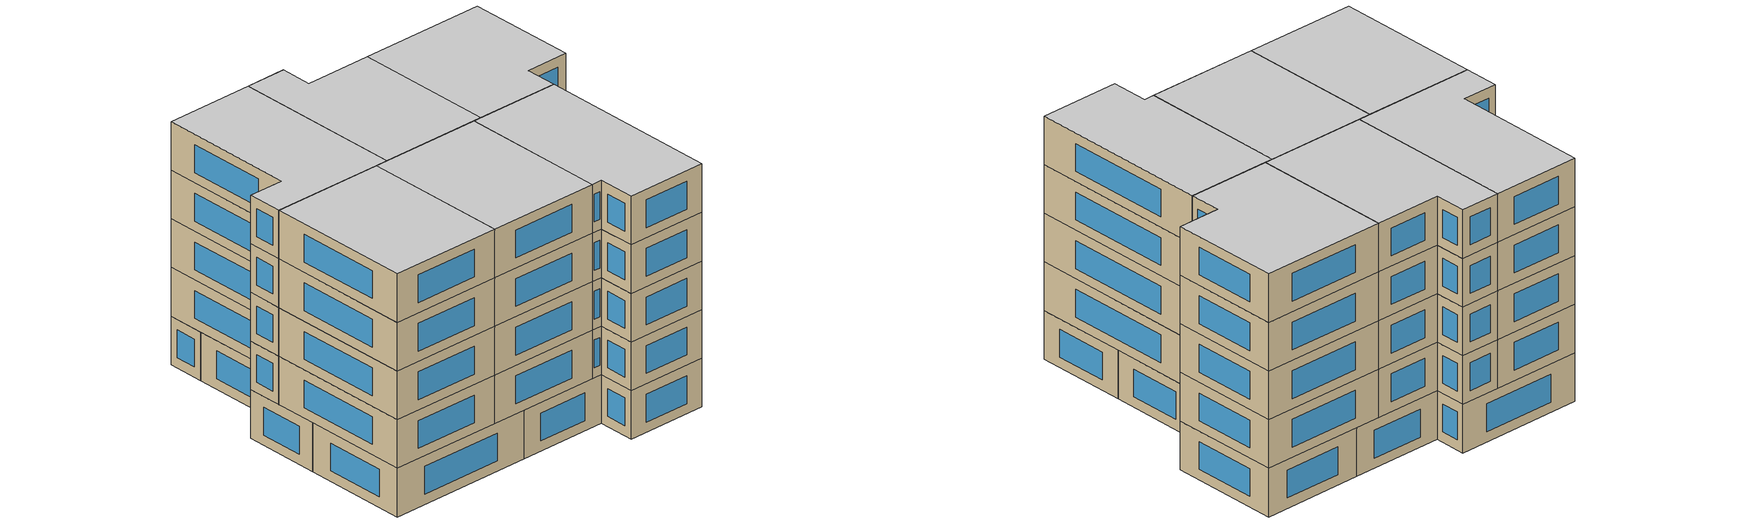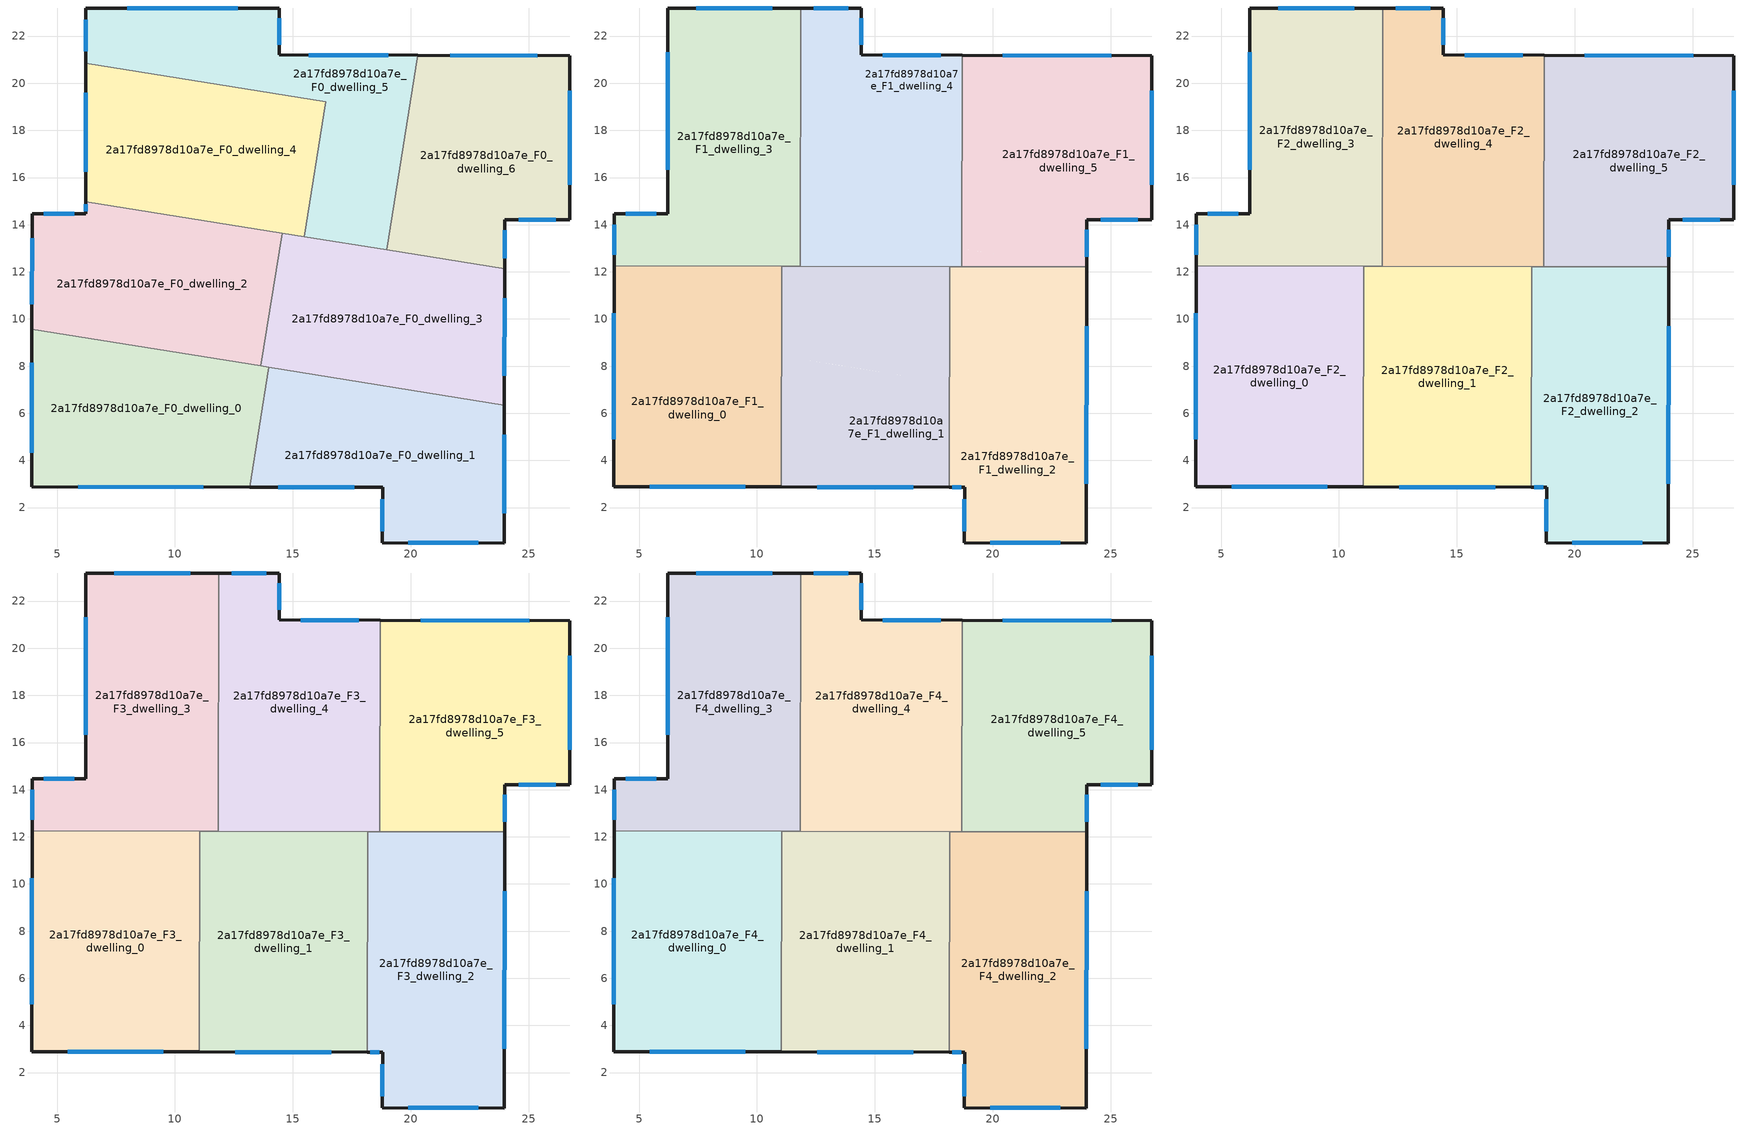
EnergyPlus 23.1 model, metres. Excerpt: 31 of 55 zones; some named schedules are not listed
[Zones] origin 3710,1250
2a17fd8978d10a7e_F0_dwelling_0
 floor ground (EU_floor_Construction): 13.99,7.95 13.17,2.87 3.92,2.89 3.93,9.57 z0
 wall outside (EU_wall_Construction): 3.93,9.57 3.92,2.89 13.17,2.87 z0:3
 wall to 2a17fd8978d10a7e_F0_dwelling_1 (EU_wall_Construction): 13.17,2.87 13.99,7.95 z0:3
 wall to 2a17fd8978d10a7e_F0_dwelling_2 (EU_wall_Construction): 13.64,8.01 3.93,9.57 z0:3
 wall to 2a17fd8978d10a7e_F0_dwelling_3 (EU_wall_Construction): 13.99,7.95 13.64,8.01 z0:3
 window (EU_Window_Construction): 5.9,2.89 11.19,2.87 / 3.93,8.14 3.92,4.32 z0.64:2.36
2a17fd8978d10a7e_F0_dwelling_1
 floor ground (EU_floor_Construction): 23.97,6.35 23.96,0.5 18.8,0.5 18.8,2.85 13.17,2.87 13.99,7.95 z0
 wall outside (EU_wall_Construction): 13.17,2.87 18.8,2.85 18.8,0.5 23.96,0.5 23.97,6.35 z0:3
 wall to 2a17fd8978d10a7e_F0_dwelling_3 (EU_wall_Construction): 23.97,6.35 13.99,7.95 z0:3
 window (EU_Window_Construction): 23.96,1.75 23.97,5.1 / 19.91,0.5 22.85,0.5 / 18.8,2.35 18.8,1 / 14.38,2.86 17.6,2.86 z0.64:2.36
2a17fd8978d10a7e_F0_dwelling_2
 floor ground (EU_floor_Construction): 14.55,13.64 13.64,8.01 3.93,9.57 3.94,14.47 6.21,14.46 6.21,14.98 z0
 wall outside (EU_wall_Construction): 6.21,14.98 6.21,14.46 3.94,14.47 3.93,9.57 z0:3
 wall to 2a17fd8978d10a7e_F0_dwelling_3 (EU_wall_Construction): 13.64,8.01 14.55,13.64 z0:3
 wall to 2a17fd8978d10a7e_F0_dwelling_4 (EU_wall_Construction): 14.55,13.64 6.21,14.98 z0:3
 window (EU_Window_Construction): 5.72,14.46 4.43,14.47 / 6.21,14.87 6.21,14.57 / 3.94,13.42 3.93,10.62 z0.64:2.36
2a17fd8978d10a7e_F0_dwelling_3
 floor ground (EU_floor_Construction): 23.99,12.12 23.97,6.35 13.64,8.01 14.55,13.64 z0
 wall outside (EU_wall_Construction): 23.97,6.35 23.99,12.12 z0:3
 wall to 2a17fd8978d10a7e_F0_dwelling_6 (EU_wall_Construction): 23.99,12.12 18.97,12.93 z0:3
 wall to 2a17fd8978d10a7e_F0_dwelling_5 (EU_wall_Construction): 18.97,12.93 15.48,13.49 z0:3
 wall to 2a17fd8978d10a7e_F0_dwelling_4 (EU_wall_Construction): 15.48,13.49 14.55,13.64 z0:3
 window (EU_Window_Construction): 23.98,7.59 23.98,10.89 z0.64:2.36
2a17fd8978d10a7e_F0_dwelling_4
 floor ground (EU_floor_Construction): 16.4,19.22 15.48,13.49 6.21,14.98 6.22,20.85 z0
 wall outside (EU_wall_Construction): 6.22,20.85 6.21,14.98 z0:3
 wall to 2a17fd8978d10a7e_F0_dwelling_5 (EU_wall_Construction): 15.48,13.49 16.4,19.22 6.22,20.85 z0:3
 window (EU_Window_Construction): 6.22,19.6 6.21,16.24 z0.64:2.36
2a17fd8978d10a7e_F0_dwelling_5
 floor ground (EU_floor_Construction): 20.3,21.19 18.97,12.93 15.48,13.49 16.4,19.22 6.22,20.85 6.22,23.19 14.43,23.19 14.42,21.2 z0
 wall outside (EU_wall_Construction): 20.3,21.19 14.42,21.2 14.43,23.19 6.22,23.19 6.22,20.85 z0:3
 wall to 2a17fd8978d10a7e_F0_dwelling_6 (EU_wall_Construction): 18.97,12.93 20.3,21.19 z0:3
 window (EU_Window_Construction): 6.22,22.69 6.22,21.35 / 12.67,23.19 7.98,23.19 / 14.42,21.62 14.43,22.76 / 19.04,21.19 15.68,21.2 z0.64:2.36
2a17fd8978d10a7e_F0_dwelling_6
 floor ground (EU_floor_Construction): 26.75,21.17 26.74,14.21 23.99,14.22 23.99,12.12 18.97,12.93 20.3,21.19 z0
 wall outside (EU_wall_Construction): 23.99,12.12 23.99,14.22 26.74,14.21 26.75,21.17 20.3,21.19 z0:3
 window (EU_Window_Construction): 25.37,21.18 21.68,21.18 / 26.74,15.7 26.75,19.68 / 24.58,14.22 26.15,14.21 / 23.99,12.57 23.99,13.77 z0.64:2.36
2a17fd8978d10a7e_F1_dwelling_0
 floor to 2a17fd8978d10a7e_F0_dwelling_0 (EU_floor_Construction): 11.05,8.43 11.03,2.87 3.92,2.89 3.93,9.57 z3
 floor to 2a17fd8978d10a7e_F0_dwelling_2 (EU_floor_Construction): 11.05,12.24 11.05,8.43 3.93,9.57 3.94,12.25 z3
 wall outside (EU_wall_Construction): 3.94,12.25 3.92,2.89 11.03,2.87 z3:6
 wall to 2a17fd8978d10a7e_F1_dwelling_1 (EU_wall_Construction): 11.03,2.87 11.05,12.24 z3:6
 wall to 2a17fd8978d10a7e_F1_dwelling_3 (EU_wall_Construction): 11.05,12.24 3.94,12.25 z3:6
 window (EU_Window_Construction): 5.44,2.89 9.51,2.88 / 3.93,10.25 3.92,4.9 z3.64:5.36
2a17fd8978d10a7e_F1_dwelling_1
 floor to 2a17fd8978d10a7e_F0_dwelling_3 (EU_floor_Construction): 18.17,12.22 18.16,7.28 13.64,8.01 14.32,12.23 z3
 floor to 2a17fd8978d10a7e_F0_dwelling_1 (EU_floor_Construction): 18.16,7.28 18.15,2.86 13.17,2.87 13.99,7.95 z3
 floor to 2a17fd8978d10a7e_F0_dwelling_2 (EU_floor_Construction): 14.32,12.23 13.64,8.01 11.05,8.43 11.05,12.24 z3
 floor to 2a17fd8978d10a7e_F0_dwelling_0 (EU_floor_Construction): 13.99,7.95 13.17,2.87 11.03,2.87 11.05,8.43 z3
 wall outside (EU_wall_Construction): 11.03,2.87 18.15,2.86 z3:6
 wall to 2a17fd8978d10a7e_F1_dwelling_2 (EU_wall_Construction): 18.15,2.86 18.17,12.22 z3:6
 wall to 2a17fd8978d10a7e_F1_dwelling_4 (EU_wall_Construction): 18.17,12.22 11.83,12.24 z3:6
 wall to 2a17fd8978d10a7e_F1_dwelling_3 (EU_wall_Construction): 11.83,12.24 11.05,12.24 z3:6
 window (EU_Window_Construction): 12.56,2.87 16.62,2.86 z3.64:5.36
2a17fd8978d10a7e_F1_dwelling_2
 floor to 2a17fd8978d10a7e_F0_dwelling_1 (EU_floor_Construction): 23.97,6.35 23.96,0.5 18.8,0.5 18.8,2.85 18.15,2.86 18.16,7.28 z3
 floor to 2a17fd8978d10a7e_F0_dwelling_3 (EU_floor_Construction): 23.99,12.13 23.97,6.35 18.16,7.28 18.17,12.22 23.46,12.21 z3
 floor to 2a17fd8978d10a7e_F0_dwelling_6 (EU_floor_Construction): 23.99,12.21 23.99,12.13 23.46,12.21 z3
 wall outside (EU_wall_Construction): 18.15,2.86 18.8,2.85 18.8,0.5 23.96,0.5 23.99,12.21 z3:6
 wall to 2a17fd8978d10a7e_F1_dwelling_5 (EU_wall_Construction): 23.99,12.21 18.69,12.22 z3:6
 wall to 2a17fd8978d10a7e_F1_dwelling_4 (EU_wall_Construction): 18.69,12.22 18.17,12.22 z3:6
 window (EU_Window_Construction): 23.97,3.01 23.98,9.7 / 19.91,0.5 22.85,0.5 / 18.8,2.35 18.8,1 / 18.29,2.85 18.66,2.85 z3.64:5.36
2a17fd8978d10a7e_F1_dwelling_3
 floor to 2a17fd8978d10a7e_F0_dwelling_2 (EU_floor_Construction): 11.83,14.08 11.83,12.24 3.94,12.25 3.94,14.47 6.21,14.46 6.21,14.98 z3
 floor to 2a17fd8978d10a7e_F0_dwelling_4 (EU_floor_Construction): 11.85,19.95 11.83,14.08 6.21,14.98 6.22,20.85 z3
 floor to 2a17fd8978d10a7e_F0_dwelling_5 (EU_floor_Construction): 11.85,23.19 11.85,19.95 6.22,20.85 6.22,23.19 z3
 wall outside (EU_wall_Construction): 11.85,23.19 6.22,23.19 6.21,14.46 3.94,14.47 3.94,12.25 z3:6
 wall to 2a17fd8978d10a7e_F1_dwelling_4 (EU_wall_Construction): 11.83,12.24 11.85,23.19 z3:6
 window (EU_Window_Construction): 6.22,21.32 6.21,16.33 / 10.65,23.19 7.43,23.19 / 3.94,13.99 3.94,12.73 / 5.72,14.46 4.43,14.47 z3.64:5.36
2a17fd8978d10a7e_F1_dwelling_4
 floor to 2a17fd8978d10a7e_F0_dwelling_5 (EU_floor_Construction): 18.71,21.19 18.69,12.98 15.48,13.49 16.4,19.22 11.85,19.95 11.85,23.19 14.43,23.19 14.42,21.2 z3
 floor to 2a17fd8978d10a7e_F0_dwelling_4 (EU_floor_Construction): 16.4,19.22 15.48,13.49 11.83,14.08 11.85,19.95 z3
 floor to 2a17fd8978d10a7e_F0_dwelling_3 (EU_floor_Construction): 18.69,12.98 18.69,12.22 14.32,12.23 14.55,13.64 z3
 floor to 2a17fd8978d10a7e_F0_dwelling_2 (EU_floor_Construction): 14.55,13.64 14.32,12.23 11.83,12.24 11.83,14.08 z3
 wall outside (EU_wall_Construction): 18.71,21.19 14.42,21.2 14.43,23.19 11.85,23.19 z3:6
 wall to 2a17fd8978d10a7e_F1_dwelling_5 (EU_wall_Construction): 18.69,12.22 18.71,21.19 z3:6
 window (EU_Window_Construction): 13.88,23.19 12.41,23.19 / 14.42,21.62 14.43,22.76 / 17.79,21.19 15.34,21.2 z3.64:5.36
2a17fd8978d10a7e_F1_dwelling_5
 floor to 2a17fd8978d10a7e_F0_dwelling_6 (EU_floor_Construction): 26.75,21.17 26.74,14.21 23.99,14.22 23.99,12.21 23.46,12.21 18.97,12.93 20.3,21.19 z3
 floor to 2a17fd8978d10a7e_F0_dwelling_5 (EU_floor_Construction): 20.3,21.19 18.97,12.93 18.69,12.98 18.71,21.19 z3
 floor to 2a17fd8978d10a7e_F0_dwelling_3 (EU_floor_Construction): 23.46,12.21 18.69,12.22 18.69,12.98 z3
 wall outside (EU_wall_Construction): 23.99,12.21 23.99,14.22 26.74,14.21 26.75,21.17 18.71,21.19 z3:6
 window (EU_Window_Construction): 23.99,12.64 23.99,13.79 / 25.03,21.18 20.43,21.19 / 26.74,15.7 26.75,19.68 / 24.58,14.22 26.15,14.21 z3.64:5.36
2a17fd8978d10a7e_F2_dwelling_0
 floor to 2a17fd8978d10a7e_F1_dwelling_0 (EU_floor_Construction): 11.05,12.24 11.03,2.87 3.92,2.89 3.94,12.25 z6
 wall outside (EU_wall_Construction): 3.94,12.25 3.92,2.89 11.03,2.87 z6:9
 wall to 2a17fd8978d10a7e_F2_dwelling_1 (EU_wall_Construction): 11.03,2.87 11.05,12.24 z6:9
 wall to 2a17fd8978d10a7e_F2_dwelling_3 (EU_wall_Construction): 11.05,12.24 3.94,12.25 z6:9
 window (EU_Window_Construction): 5.44,2.89 9.51,2.88 / 3.93,10.25 3.92,4.9 z6.64:8.36
2a17fd8978d10a7e_F2_dwelling_1
 floor to 2a17fd8978d10a7e_F1_dwelling_1 (EU_floor_Construction): 18.17,12.22 18.15,2.86 11.03,2.87 11.05,12.24 z6
 wall outside (EU_wall_Construction): 11.03,2.87 18.15,2.86 z6:9
 wall to 2a17fd8978d10a7e_F2_dwelling_2 (EU_wall_Construction): 18.15,2.86 18.17,12.22 z6:9
 wall to 2a17fd8978d10a7e_F2_dwelling_4 (EU_wall_Construction): 18.17,12.22 11.83,12.24 z6:9
 wall to 2a17fd8978d10a7e_F2_dwelling_3 (EU_wall_Construction): 11.83,12.24 11.05,12.24 z6:9
 window (EU_Window_Construction): 12.56,2.87 16.62,2.86 z6.64:8.36
2a17fd8978d10a7e_F2_dwelling_2
 floor to 2a17fd8978d10a7e_F1_dwelling_2 (EU_floor_Construction): 23.99,12.21 23.96,0.5 18.8,0.5 18.8,2.85 18.15,2.86 18.17,12.22 z6
 wall outside (EU_wall_Construction): 18.15,2.86 18.8,2.85 18.8,0.5 23.96,0.5 23.99,12.21 z6:9
 wall to 2a17fd8978d10a7e_F2_dwelling_5 (EU_wall_Construction): 23.99,12.21 18.69,12.22 z6:9
 wall to 2a17fd8978d10a7e_F2_dwelling_4 (EU_wall_Construction): 18.69,12.22 18.17,12.22 z6:9
 window (EU_Window_Construction): 23.97,3.01 23.98,9.7 / 19.91,0.5 22.85,0.5 / 18.8,2.35 18.8,1 / 18.29,2.85 18.66,2.85 z6.64:8.36
2a17fd8978d10a7e_F2_dwelling_3
 floor to 2a17fd8978d10a7e_F1_dwelling_3 (EU_floor_Construction): 11.85,23.19 11.83,12.24 3.94,12.25 3.94,14.47 6.21,14.46 6.22,23.19 z6
 wall outside (EU_wall_Construction): 11.85,23.19 6.22,23.19 6.21,14.46 3.94,14.47 3.94,12.25 z6:9
 wall to 2a17fd8978d10a7e_F2_dwelling_4 (EU_wall_Construction): 11.83,12.24 11.85,23.19 z6:9
 window (EU_Window_Construction): 6.22,21.32 6.21,16.33 / 10.65,23.19 7.43,23.19 / 3.94,13.99 3.94,12.73 / 5.72,14.46 4.43,14.47 z6.64:8.36
2a17fd8978d10a7e_F2_dwelling_4
 floor to 2a17fd8978d10a7e_F1_dwelling_4 (EU_floor_Construction): 18.71,21.19 18.69,12.22 11.83,12.24 11.85,23.19 14.43,23.19 14.42,21.2 z6
 wall outside (EU_wall_Construction): 18.71,21.19 14.42,21.2 14.43,23.19 11.85,23.19 z6:9
 wall to 2a17fd8978d10a7e_F2_dwelling_5 (EU_wall_Construction): 18.69,12.22 18.71,21.19 z6:9
 window (EU_Window_Construction): 13.88,23.19 12.41,23.19 / 14.42,21.62 14.43,22.76 / 17.79,21.19 15.34,21.2 z6.64:8.36
2a17fd8978d10a7e_F2_dwelling_5
 floor to 2a17fd8978d10a7e_F1_dwelling_5 (EU_floor_Construction): 26.75,21.17 26.74,14.21 23.99,14.22 23.99,12.21 18.69,12.22 18.71,21.19 z6
 wall outside (EU_wall_Construction): 23.99,12.21 23.99,14.22 26.74,14.21 26.75,21.17 18.71,21.19 z6:9
 window (EU_Window_Construction): 23.99,12.64 23.99,13.79 / 25.03,21.18 20.43,21.19 / 26.74,15.7 26.75,19.68 / 24.58,14.22 26.15,14.21 z6.64:8.36
2a17fd8978d10a7e_F3_dwelling_0
 floor to 2a17fd8978d10a7e_F2_dwelling_0 (EU_floor_Construction): 11.05,12.24 11.03,2.87 3.92,2.89 3.94,12.25 z9
 wall outside (EU_wall_Construction): 3.94,12.25 3.92,2.89 11.03,2.87 z9:12
 wall to 2a17fd8978d10a7e_F3_dwelling_1 (EU_wall_Construction): 11.03,2.87 11.05,12.24 z9:12
 wall to 2a17fd8978d10a7e_F3_dwelling_3 (EU_wall_Construction): 11.05,12.24 3.94,12.25 z9:12
 window (EU_Window_Construction): 5.44,2.89 9.51,2.88 / 3.93,10.25 3.92,4.9 z9.64:11.36
2a17fd8978d10a7e_F3_dwelling_1
 floor to 2a17fd8978d10a7e_F2_dwelling_1 (EU_floor_Construction): 18.17,12.22 18.15,2.86 11.03,2.87 11.05,12.24 z9
 wall outside (EU_wall_Construction): 11.03,2.87 18.15,2.86 z9:12
 wall to 2a17fd8978d10a7e_F3_dwelling_2 (EU_wall_Construction): 18.15,2.86 18.17,12.22 z9:12
 wall to 2a17fd8978d10a7e_F3_dwelling_4 (EU_wall_Construction): 18.17,12.22 11.83,12.24 z9:12
 wall to 2a17fd8978d10a7e_F3_dwelling_3 (EU_wall_Construction): 11.83,12.24 11.05,12.24 z9:12
 window (EU_Window_Construction): 12.56,2.87 16.62,2.86 z9.64:11.36
2a17fd8978d10a7e_F3_dwelling_2
 floor to 2a17fd8978d10a7e_F2_dwelling_2 (EU_floor_Construction): 23.99,12.21 23.96,0.5 18.8,0.5 18.8,2.85 18.15,2.86 18.17,12.22 z9
 wall outside (EU_wall_Construction): 18.15,2.86 18.8,2.85 18.8,0.5 23.96,0.5 23.99,12.21 z9:12
 wall to 2a17fd8978d10a7e_F3_dwelling_5 (EU_wall_Construction): 23.99,12.21 18.69,12.22 z9:12
 wall to 2a17fd8978d10a7e_F3_dwelling_4 (EU_wall_Construction): 18.69,12.22 18.17,12.22 z9:12
 window (EU_Window_Construction): 23.97,3.01 23.98,9.7 / 19.91,0.5 22.85,0.5 / 18.8,2.35 18.8,1 / 18.29,2.85 18.66,2.85 z9.64:11.36
2a17fd8978d10a7e_F3_dwelling_3
 floor to 2a17fd8978d10a7e_F2_dwelling_3 (EU_floor_Construction): 11.85,23.19 11.83,12.24 3.94,12.25 3.94,14.47 6.21,14.46 6.22,23.19 z9
 wall outside (EU_wall_Construction): 11.85,23.19 6.22,23.19 6.21,14.46 3.94,14.47 3.94,12.25 z9:12
 wall to 2a17fd8978d10a7e_F3_dwelling_4 (EU_wall_Construction): 11.83,12.24 11.85,23.19 z9:12
 window (EU_Window_Construction): 6.22,21.32 6.21,16.33 / 10.65,23.19 7.43,23.19 / 3.94,13.99 3.94,12.73 / 5.72,14.46 4.43,14.47 z9.64:11.36
2a17fd8978d10a7e_F3_dwelling_4
 floor to 2a17fd8978d10a7e_F2_dwelling_4 (EU_floor_Construction): 18.71,21.19 18.69,12.22 11.83,12.24 11.85,23.19 14.43,23.19 14.42,21.2 z9
 wall outside (EU_wall_Construction): 18.71,21.19 14.42,21.2 14.43,23.19 11.85,23.19 z9:12
 wall to 2a17fd8978d10a7e_F3_dwelling_5 (EU_wall_Construction): 18.69,12.22 18.71,21.19 z9:12
 window (EU_Window_Construction): 13.88,23.19 12.41,23.19 / 14.42,21.62 14.43,22.76 / 17.79,21.19 15.34,21.2 z9.64:11.36
2a17fd8978d10a7e_F3_dwelling_5
 floor to 2a17fd8978d10a7e_F2_dwelling_5 (EU_floor_Construction): 26.75,21.17 26.74,14.21 23.99,14.22 23.99,12.21 18.69,12.22 18.71,21.19 z9
 wall outside (EU_wall_Construction): 23.99,12.21 23.99,14.22 26.74,14.21 26.75,21.17 18.71,21.19 z9:12
 window (EU_Window_Construction): 23.99,12.64 23.99,13.79 / 25.03,21.18 20.43,21.19 / 26.74,15.7 26.75,19.68 / 24.58,14.22 26.15,14.21 z9.64:11.36
2a17fd8978d10a7e_F4_dwelling_0
 floor to 2a17fd8978d10a7e_F3_dwelling_0 (EU_floor_Construction): 11.05,12.24 11.03,2.87 3.92,2.89 3.94,12.25 z12
 wall outside (EU_wall_Construction): 3.94,12.25 3.92,2.89 11.03,2.87 z12:15
 wall to 2a17fd8978d10a7e_F4_dwelling_1 (EU_wall_Construction): 11.03,2.87 11.05,12.24 z12:15
 wall to 2a17fd8978d10a7e_F4_dwelling_3 (EU_wall_Construction): 11.05,12.24 3.94,12.25 z12:15
 window (EU_Window_Construction): 5.44,2.89 9.51,2.88 / 3.93,10.25 3.92,4.9 z12.64:14.36
 ceiling to 2a17fd8978d10a7e_F5_dwelling_0 (EU_floor_Construction): 11.03,2.87 11.05,12.24 3.94,12.25 3.92,2.89 z15
2a17fd8978d10a7e_F4_dwelling_1
 floor to 2a17fd8978d10a7e_F3_dwelling_1 (EU_floor_Construction): 18.17,12.22 18.15,2.86 11.03,2.87 11.05,12.24 z12
 wall outside (EU_wall_Construction): 11.03,2.87 18.15,2.86 z12:15
 wall to 2a17fd8978d10a7e_F4_dwelling_2 (EU_wall_Construction): 18.15,2.86 18.17,12.22 z12:15
 wall to 2a17fd8978d10a7e_F4_dwelling_4 (EU_wall_Construction): 18.17,12.22 11.83,12.24 z12:15
 wall to 2a17fd8978d10a7e_F4_dwelling_3 (EU_wall_Construction): 11.83,12.24 11.05,12.24 z12:15
 window (EU_Window_Construction): 12.56,2.87 16.62,2.86 z12.64:14.36
 ceiling to 2a17fd8978d10a7e_F5_dwelling_1 (EU_floor_Construction): 18.15,2.86 18.17,12.22 11.05,12.24 11.03,2.87 z15
2a17fd8978d10a7e_F4_dwelling_2
 floor to 2a17fd8978d10a7e_F3_dwelling_2 (EU_floor_Construction): 23.99,12.21 23.96,0.5 18.8,0.5 18.8,2.85 18.15,2.86 18.17,12.22 z12
 wall outside (EU_wall_Construction): 18.15,2.86 18.8,2.85 18.8,0.5 23.96,0.5 23.99,12.21 z12:15
 wall to 2a17fd8978d10a7e_F4_dwelling_5 (EU_wall_Construction): 23.99,12.21 18.69,12.22 z12:15
 wall to 2a17fd8978d10a7e_F4_dwelling_4 (EU_wall_Construction): 18.69,12.22 18.17,12.22 z12:15
 window (EU_Window_Construction): 23.97,3.01 23.98,9.7 / 19.91,0.5 22.85,0.5 / 18.8,2.35 18.8,1 / 18.29,2.85 18.66,2.85 z12.64:14.36
 ceiling to 2a17fd8978d10a7e_F5_dwelling_2 (EU_floor_Construction): 23.96,0.5 23.99,12.21 18.17,12.22 18.15,2.86 18.8,2.85 18.8,0.5 z15
2a17fd8978d10a7e_F4_dwelling_3
 floor to 2a17fd8978d10a7e_F3_dwelling_3 (EU_floor_Construction): 11.85,23.19 11.83,12.24 3.94,12.25 3.94,14.47 6.21,14.46 6.22,23.19 z12
 wall outside (EU_wall_Construction): 11.85,23.19 6.22,23.19 6.21,14.46 3.94,14.47 3.94,12.25 z12:15
 wall to 2a17fd8978d10a7e_F4_dwelling_4 (EU_wall_Construction): 11.83,12.24 11.85,23.19 z12:15
 window (EU_Window_Construction): 6.22,21.32 6.21,16.33 / 10.65,23.19 7.43,23.19 / 3.94,13.99 3.94,12.73 / 5.72,14.46 4.43,14.47 z12.64:14.36
 ceiling to 2a17fd8978d10a7e_F5_dwelling_3 (EU_floor_Construction): 11.83,12.24 11.85,23.19 6.22,23.19 6.21,14.46 3.94,14.47 3.94,12.25 z15
2a17fd8978d10a7e_F4_dwelling_4
 floor to 2a17fd8978d10a7e_F3_dwelling_4 (EU_floor_Construction): 18.71,21.19 18.69,12.22 11.83,12.24 11.85,23.19 14.43,23.19 14.42,21.2 z12
 wall outside (EU_wall_Construction): 18.71,21.19 14.42,21.2 14.43,23.19 11.85,23.19 z12:15
 wall to 2a17fd8978d10a7e_F4_dwelling_5 (EU_wall_Construction): 18.69,12.22 18.71,21.19 z12:15
 window (EU_Window_Construction): 13.88,23.19 12.41,23.19 / 14.42,21.62 14.43,22.76 / 17.79,21.19 15.34,21.2 z12.64:14.36
 ceiling to 2a17fd8978d10a7e_F5_dwelling_4 (EU_floor_Construction): 18.69,12.22 18.71,21.19 14.42,21.2 14.43,23.19 11.85,23.19 11.83,12.24 z15
2a17fd8978d10a7e_F4_dwelling_5
 floor to 2a17fd8978d10a7e_F3_dwelling_5 (EU_floor_Construction): 26.75,21.17 26.74,14.21 23.99,14.22 23.99,12.21 18.69,12.22 18.71,21.19 z12
 wall outside (EU_wall_Construction): 23.99,12.21 23.99,14.22 26.74,14.21 26.75,21.17 18.71,21.19 z12:15
 window (EU_Window_Construction): 23.99,12.64 23.99,13.79 / 25.03,21.18 20.43,21.19 / 26.74,15.7 26.75,19.68 / 24.58,14.22 26.15,14.21 z12.64:14.36
 ceiling to 2a17fd8978d10a7e_F5_dwelling_5 (EU_floor_Construction): 26.74,14.21 26.75,21.17 18.71,21.19 18.69,12.22 23.99,12.21 23.99,14.22 z15
[Building]
EU S2 Campaign: North Axis=0; Terrain=City; Solar Distribution=FullExterior
[Site:Location]
Yerevan-Zvartnots.Intl.AP: Latitude=40.15; Longitude=44.383; Time Zone=4; Elevation=854
[SizingPeriod:WeatherFileDays]
AnnualSizingPeriod: Begin Month=1; Begin Day of Month=1; End Month=12; End Day of Month=31; Day of Week for Start Day=Monday; Use Weather File Daylight Saving Period=No; Use Weather File Rain and Snow Indicators=No
[MATERIAL]
EU_InternalMass_Material: Roughness=MediumRough; Thickness=0.1; Conductivity=1; Density=1800; Specific Heat=900; Thermal Absorptance=0.9; Solar Absorptance=0.7; Visible Absorptance=0.7
[MATERIAL:NOMASS] Roughness=MediumRough; Thermal Absorptance=0.9; Solar Absorptance=0.7; Visible Absorptance=0.7
Name | Thermal Resistance
EU_wall_NoMass | 1.05043
EU_floor_NoMass | 0.478065
[WINDOWMATERIAL:SIMPLEGLAZINGSYSTEM]
EU_Window_SimpleGlazing: UFactor=2.5566; Solar Heat Gain Coefficient=0.75; Visible Transmittance=0.75
[CONSTRUCTION]
EU_wall_Construction: EU_wall_NoMass
EU_floor_Construction: EU_floor_NoMass
EU_Window_Construction: EU_Window_SimpleGlazing
EU_InternalMass_Construction: EU_InternalMass_Material
[ZONE] Type=1; Multiplier=1; Ceiling Height=autocalculate; Floor Area=autocalculate; Part of Total Floor Area=Yes
Name | Volume
2a17fd8978d10a7e_F0_dwelling_0 | 171.361
2a17fd8978d10a7e_F1_dwelling_0; 2a17fd8978d10a7e_F2_dwelling_0; 2a17fd8978d10a7e_F3_dwelling_0; 2a17fd8978d10a7e_F4_dwelling_0 | 199.887
2a17fd8978d10a7e_F0_dwelling_1 | 171.352
2a17fd8978d10a7e_F1_dwelling_1; 2a17fd8978d10a7e_F2_dwelling_1; 2a17fd8978d10a7e_F3_dwelling_1; 2a17fd8978d10a7e_F4_dwelling_1; 2a17fd8978d10a7e_F1_dwelling_5; 2a17fd8978d10a7e_F2_dwelling_5; 2a17fd8978d10a7e_F3_dwelling_5; 2a17fd8978d10a7e_F4_dwelling_5 | 199.911
2a17fd8978d10a7e_F0_dwelling_2 | 171.346
2a17fd8978d10a7e_F1_dwelling_2; 2a17fd8978d10a7e_F2_dwelling_2; 2a17fd8978d10a7e_F3_dwelling_2; 2a17fd8978d10a7e_F4_dwelling_2 | 199.897
2a17fd8978d10a7e_F0_dwelling_3 | 171.337
2a17fd8978d10a7e_F1_dwelling_3; 2a17fd8978d10a7e_F2_dwelling_3; 2a17fd8978d10a7e_F3_dwelling_3; 2a17fd8978d10a7e_F4_dwelling_3 | 199.902
2a17fd8978d10a7e_F0_dwelling_4 | 171.327
2a17fd8978d10a7e_F1_dwelling_4; 2a17fd8978d10a7e_F2_dwelling_4; 2a17fd8978d10a7e_F3_dwelling_4; 2a17fd8978d10a7e_F4_dwelling_4 | 199.889
2a17fd8978d10a7e_F0_dwelling_5 | 171.342
2a17fd8978d10a7e_F0_dwelling_6 | 171.34
[INTERNALMASS] Construction=EU_InternalMass_Construction
Name | Zone or ZoneList | Surface Area
2a17fd8978d10a7e_F0_dwelling_0_EU_InternalMass | 2a17fd8978d10a7e_F0_dwelling_0 | 57.1201
2a17fd8978d10a7e_F0_dwelling_1_EU_InternalMass | 2a17fd8978d10a7e_F0_dwelling_1 | 57.1163
2a17fd8978d10a7e_F0_dwelling_2_EU_InternalMass | 2a17fd8978d10a7e_F0_dwelling_2 | 57.1159
2a17fd8978d10a7e_F0_dwelling_3_EU_InternalMass | 2a17fd8978d10a7e_F0_dwelling_3 | 57.1112
2a17fd8978d10a7e_F0_dwelling_4_EU_InternalMass | 2a17fd8978d10a7e_F0_dwelling_4 | 57.1084
2a17fd8978d10a7e_F0_dwelling_5_EU_InternalMass | 2a17fd8978d10a7e_F0_dwelling_5 | 57.1143
2a17fd8978d10a7e_F0_dwelling_6_EU_InternalMass | 2a17fd8978d10a7e_F0_dwelling_6 | 57.113
2a17fd8978d10a7e_F1_dwelling_0_EU_InternalMass | 2a17fd8978d10a7e_F1_dwelling_0 | 66.6287
2a17fd8978d10a7e_F1_dwelling_1_EU_InternalMass | 2a17fd8978d10a7e_F1_dwelling_1 | 66.6372
2a17fd8978d10a7e_F1_dwelling_2_EU_InternalMass | 2a17fd8978d10a7e_F1_dwelling_2 | 66.6322
2a17fd8978d10a7e_F1_dwelling_3_EU_InternalMass | 2a17fd8978d10a7e_F1_dwelling_3 | 66.634
2a17fd8978d10a7e_F1_dwelling_4_EU_InternalMass | 2a17fd8978d10a7e_F1_dwelling_4 | 66.6298
2a17fd8978d10a7e_F1_dwelling_5_EU_InternalMass | 2a17fd8978d10a7e_F1_dwelling_5 | 66.6371
2a17fd8978d10a7e_F2_dwelling_0_EU_InternalMass | 2a17fd8978d10a7e_F2_dwelling_0 | 66.6287
2a17fd8978d10a7e_F2_dwelling_1_EU_InternalMass | 2a17fd8978d10a7e_F2_dwelling_1 | 66.6372
2a17fd8978d10a7e_F2_dwelling_2_EU_InternalMass | 2a17fd8978d10a7e_F2_dwelling_2 | 66.6322
2a17fd8978d10a7e_F2_dwelling_3_EU_InternalMass | 2a17fd8978d10a7e_F2_dwelling_3 | 66.634
2a17fd8978d10a7e_F2_dwelling_4_EU_InternalMass | 2a17fd8978d10a7e_F2_dwelling_4 | 66.6298
2a17fd8978d10a7e_F2_dwelling_5_EU_InternalMass | 2a17fd8978d10a7e_F2_dwelling_5 | 66.6371
2a17fd8978d10a7e_F3_dwelling_0_EU_InternalMass | 2a17fd8978d10a7e_F3_dwelling_0 | 66.6287
2a17fd8978d10a7e_F3_dwelling_1_EU_InternalMass | 2a17fd8978d10a7e_F3_dwelling_1 | 66.6372
2a17fd8978d10a7e_F3_dwelling_2_EU_InternalMass | 2a17fd8978d10a7e_F3_dwelling_2 | 66.6322
2a17fd8978d10a7e_F3_dwelling_3_EU_InternalMass | 2a17fd8978d10a7e_F3_dwelling_3 | 66.634
2a17fd8978d10a7e_F3_dwelling_4_EU_InternalMass | 2a17fd8978d10a7e_F3_dwelling_4 | 66.6298
2a17fd8978d10a7e_F3_dwelling_5_EU_InternalMass | 2a17fd8978d10a7e_F3_dwelling_5 | 66.6371
2a17fd8978d10a7e_F4_dwelling_0_EU_InternalMass | 2a17fd8978d10a7e_F4_dwelling_0 | 66.6287
2a17fd8978d10a7e_F4_dwelling_1_EU_InternalMass | 2a17fd8978d10a7e_F4_dwelling_1 | 66.6372
2a17fd8978d10a7e_F4_dwelling_2_EU_InternalMass | 2a17fd8978d10a7e_F4_dwelling_2 | 66.6322
2a17fd8978d10a7e_F4_dwelling_3_EU_InternalMass | 2a17fd8978d10a7e_F4_dwelling_3 | 66.634
2a17fd8978d10a7e_F4_dwelling_4_EU_InternalMass | 2a17fd8978d10a7e_F4_dwelling_4 | 66.6298
2a17fd8978d10a7e_F4_dwelling_5_EU_InternalMass | 2a17fd8978d10a7e_F4_dwelling_5 | 66.6371
[OTHEREQUIPMENT] Fuel Type=Electricity; Design Level Calculation Method=Watts/Area; Power per Zone Floor Area=1; Fraction Latent=0; Fraction Radiant=0; Fraction Lost=0; Carbon Dioxide Generation Rate=0; EndUse Subcategory=EU_Step8_InternalGains
Name | Zone or ZoneList or Space or SpaceList | Schedule
EU_Step8_InternalGain_2a17fd8978d10a7e_F0_dwelling_0_f000 | 2a17fd8978d10a7e_F0_dwelling_0 | EU_Step8_GainSchedule_2a17fd8978d10a7e_F0_dwelling_0_f000
EU_Step8_InternalGain_2a17fd8978d10a7e_F0_dwelling_1_f000 | 2a17fd8978d10a7e_F0_dwelling_1 | EU_Step8_GainSchedule_2a17fd8978d10a7e_F0_dwelling_1_f000
EU_Step8_InternalGain_2a17fd8978d10a7e_F0_dwelling_2_f000 | 2a17fd8978d10a7e_F0_dwelling_2 | EU_Step8_GainSchedule_2a17fd8978d10a7e_F0_dwelling_2_f000
EU_Step8_InternalGain_2a17fd8978d10a7e_F0_dwelling_3_f000 | 2a17fd8978d10a7e_F0_dwelling_3 | EU_Step8_GainSchedule_2a17fd8978d10a7e_F0_dwelling_3_f000
EU_Step8_InternalGain_2a17fd8978d10a7e_F0_dwelling_4_f000 | 2a17fd8978d10a7e_F0_dwelling_4 | EU_Step8_GainSchedule_2a17fd8978d10a7e_F0_dwelling_4_f000
EU_Step8_InternalGain_2a17fd8978d10a7e_F0_dwelling_5_f000 | 2a17fd8978d10a7e_F0_dwelling_5 | EU_Step8_GainSchedule_2a17fd8978d10a7e_F0_dwelling_5_f000
EU_Step8_InternalGain_2a17fd8978d10a7e_F0_dwelling_6_f000 | 2a17fd8978d10a7e_F0_dwelling_6 | EU_Step8_GainSchedule_2a17fd8978d10a7e_F0_dwelling_6_f000
EU_Step8_InternalGain_2a17fd8978d10a7e_F1_dwelling_0_f000 | 2a17fd8978d10a7e_F1_dwelling_0 | EU_Step8_GainSchedule_2a17fd8978d10a7e_F1_dwelling_0_f000
EU_Step8_InternalGain_2a17fd8978d10a7e_F1_dwelling_1_f000 | 2a17fd8978d10a7e_F1_dwelling_1 | EU_Step8_GainSchedule_2a17fd8978d10a7e_F1_dwelling_1_f000
EU_Step8_InternalGain_2a17fd8978d10a7e_F1_dwelling_2_f000 | 2a17fd8978d10a7e_F1_dwelling_2 | EU_Step8_GainSchedule_2a17fd8978d10a7e_F1_dwelling_2_f000
EU_Step8_InternalGain_2a17fd8978d10a7e_F1_dwelling_3_f000 | 2a17fd8978d10a7e_F1_dwelling_3 | EU_Step8_GainSchedule_2a17fd8978d10a7e_F1_dwelling_3_f000
EU_Step8_InternalGain_2a17fd8978d10a7e_F1_dwelling_4_f000 | 2a17fd8978d10a7e_F1_dwelling_4 | EU_Step8_GainSchedule_2a17fd8978d10a7e_F1_dwelling_4_f000
EU_Step8_InternalGain_2a17fd8978d10a7e_F1_dwelling_5_f000 | 2a17fd8978d10a7e_F1_dwelling_5 | EU_Step8_GainSchedule_2a17fd8978d10a7e_F1_dwelling_5_f000
EU_Step8_InternalGain_2a17fd8978d10a7e_F2_dwelling_0_f000 | 2a17fd8978d10a7e_F2_dwelling_0 | EU_Step8_GainSchedule_2a17fd8978d10a7e_F2_dwelling_0_f000
EU_Step8_InternalGain_2a17fd8978d10a7e_F2_dwelling_1_f000 | 2a17fd8978d10a7e_F2_dwelling_1 | EU_Step8_GainSchedule_2a17fd8978d10a7e_F2_dwelling_1_f000
EU_Step8_InternalGain_2a17fd8978d10a7e_F2_dwelling_2_f000 | 2a17fd8978d10a7e_F2_dwelling_2 | EU_Step8_GainSchedule_2a17fd8978d10a7e_F2_dwelling_2_f000
EU_Step8_InternalGain_2a17fd8978d10a7e_F2_dwelling_3_f000 | 2a17fd8978d10a7e_F2_dwelling_3 | EU_Step8_GainSchedule_2a17fd8978d10a7e_F2_dwelling_3_f000
EU_Step8_InternalGain_2a17fd8978d10a7e_F2_dwelling_4_f000 | 2a17fd8978d10a7e_F2_dwelling_4 | EU_Step8_GainSchedule_2a17fd8978d10a7e_F2_dwelling_4_f000
EU_Step8_InternalGain_2a17fd8978d10a7e_F2_dwelling_5_f000 | 2a17fd8978d10a7e_F2_dwelling_5 | EU_Step8_GainSchedule_2a17fd8978d10a7e_F2_dwelling_5_f000
EU_Step8_InternalGain_2a17fd8978d10a7e_F3_dwelling_0_f000 | 2a17fd8978d10a7e_F3_dwelling_0 | EU_Step8_GainSchedule_2a17fd8978d10a7e_F3_dwelling_0_f000
EU_Step8_InternalGain_2a17fd8978d10a7e_F3_dwelling_1_f000 | 2a17fd8978d10a7e_F3_dwelling_1 | EU_Step8_GainSchedule_2a17fd8978d10a7e_F3_dwelling_1_f000
EU_Step8_InternalGain_2a17fd8978d10a7e_F3_dwelling_2_f000 | 2a17fd8978d10a7e_F3_dwelling_2 | EU_Step8_GainSchedule_2a17fd8978d10a7e_F3_dwelling_2_f000
EU_Step8_InternalGain_2a17fd8978d10a7e_F3_dwelling_3_f000 | 2a17fd8978d10a7e_F3_dwelling_3 | EU_Step8_GainSchedule_2a17fd8978d10a7e_F3_dwelling_3_f000
EU_Step8_InternalGain_2a17fd8978d10a7e_F3_dwelling_4_f000 | 2a17fd8978d10a7e_F3_dwelling_4 | EU_Step8_GainSchedule_2a17fd8978d10a7e_F3_dwelling_4_f000
EU_Step8_InternalGain_2a17fd8978d10a7e_F3_dwelling_5_f000 | 2a17fd8978d10a7e_F3_dwelling_5 | EU_Step8_GainSchedule_2a17fd8978d10a7e_F3_dwelling_5_f000
EU_Step8_InternalGain_2a17fd8978d10a7e_F4_dwelling_0_f000 | 2a17fd8978d10a7e_F4_dwelling_0 | EU_Step8_GainSchedule_2a17fd8978d10a7e_F4_dwelling_0_f000
EU_Step8_InternalGain_2a17fd8978d10a7e_F4_dwelling_1_f000 | 2a17fd8978d10a7e_F4_dwelling_1 | EU_Step8_GainSchedule_2a17fd8978d10a7e_F4_dwelling_1_f000
EU_Step8_InternalGain_2a17fd8978d10a7e_F4_dwelling_2_f000 | 2a17fd8978d10a7e_F4_dwelling_2 | EU_Step8_GainSchedule_2a17fd8978d10a7e_F4_dwelling_2_f000
EU_Step8_InternalGain_2a17fd8978d10a7e_F4_dwelling_3_f000 | 2a17fd8978d10a7e_F4_dwelling_3 | EU_Step8_GainSchedule_2a17fd8978d10a7e_F4_dwelling_3_f000
EU_Step8_InternalGain_2a17fd8978d10a7e_F4_dwelling_4_f000 | 2a17fd8978d10a7e_F4_dwelling_4 | EU_Step8_GainSchedule_2a17fd8978d10a7e_F4_dwelling_4_f000
EU_Step8_InternalGain_2a17fd8978d10a7e_F4_dwelling_5_f000 | 2a17fd8978d10a7e_F4_dwelling_5 | EU_Step8_GainSchedule_2a17fd8978d10a7e_F4_dwelling_5_f000
[ZONEVENTILATION:DESIGNFLOWRATE] Schedule=EU_AlwaysOn; Design Flow Rate Calculation Method=AirChanges/Hour; Air Changes per Hour=0.557805; Ventilation Type=Natural; Fan Pressure Rise=0; Fan Total Efficiency=1; Constant Term Coefficient=1; Temperature Term Coefficient=0; Velocity Term Coefficient=0; Velocity Squared Term Coefficient=0; Minimum Indoor Temperature=-100; Maximum Indoor Temperature=100; Delta Temperature=-100; Minimum Outdoor Temperature=-100; Maximum Outdoor Temperature=100; Maximum Wind Speed=40
Name | Zone or ZoneList or Space or SpaceList
EU_ConstantAir_2a17fd8978d10a7e_F0_dwelling_0 | 2a17fd8978d10a7e_F0_dwelling_0
EU_ConstantAir_2a17fd8978d10a7e_F0_dwelling_1 | 2a17fd8978d10a7e_F0_dwelling_1
EU_ConstantAir_2a17fd8978d10a7e_F0_dwelling_2 | 2a17fd8978d10a7e_F0_dwelling_2
EU_ConstantAir_2a17fd8978d10a7e_F0_dwelling_3 | 2a17fd8978d10a7e_F0_dwelling_3
EU_ConstantAir_2a17fd8978d10a7e_F0_dwelling_4 | 2a17fd8978d10a7e_F0_dwelling_4
EU_ConstantAir_2a17fd8978d10a7e_F0_dwelling_5 | 2a17fd8978d10a7e_F0_dwelling_5
EU_ConstantAir_2a17fd8978d10a7e_F0_dwelling_6 | 2a17fd8978d10a7e_F0_dwelling_6
EU_ConstantAir_2a17fd8978d10a7e_F1_dwelling_0 | 2a17fd8978d10a7e_F1_dwelling_0
EU_ConstantAir_2a17fd8978d10a7e_F1_dwelling_1 | 2a17fd8978d10a7e_F1_dwelling_1
EU_ConstantAir_2a17fd8978d10a7e_F1_dwelling_2 | 2a17fd8978d10a7e_F1_dwelling_2
EU_ConstantAir_2a17fd8978d10a7e_F1_dwelling_3 | 2a17fd8978d10a7e_F1_dwelling_3
EU_ConstantAir_2a17fd8978d10a7e_F1_dwelling_4 | 2a17fd8978d10a7e_F1_dwelling_4
EU_ConstantAir_2a17fd8978d10a7e_F1_dwelling_5 | 2a17fd8978d10a7e_F1_dwelling_5
EU_ConstantAir_2a17fd8978d10a7e_F2_dwelling_0 | 2a17fd8978d10a7e_F2_dwelling_0
EU_ConstantAir_2a17fd8978d10a7e_F2_dwelling_1 | 2a17fd8978d10a7e_F2_dwelling_1
EU_ConstantAir_2a17fd8978d10a7e_F2_dwelling_2 | 2a17fd8978d10a7e_F2_dwelling_2
EU_ConstantAir_2a17fd8978d10a7e_F2_dwelling_3 | 2a17fd8978d10a7e_F2_dwelling_3
EU_ConstantAir_2a17fd8978d10a7e_F2_dwelling_4 | 2a17fd8978d10a7e_F2_dwelling_4
EU_ConstantAir_2a17fd8978d10a7e_F2_dwelling_5 | 2a17fd8978d10a7e_F2_dwelling_5
EU_ConstantAir_2a17fd8978d10a7e_F3_dwelling_0 | 2a17fd8978d10a7e_F3_dwelling_0
EU_ConstantAir_2a17fd8978d10a7e_F3_dwelling_1 | 2a17fd8978d10a7e_F3_dwelling_1
EU_ConstantAir_2a17fd8978d10a7e_F3_dwelling_2 | 2a17fd8978d10a7e_F3_dwelling_2
EU_ConstantAir_2a17fd8978d10a7e_F3_dwelling_3 | 2a17fd8978d10a7e_F3_dwelling_3
EU_ConstantAir_2a17fd8978d10a7e_F3_dwelling_4 | 2a17fd8978d10a7e_F3_dwelling_4
EU_ConstantAir_2a17fd8978d10a7e_F3_dwelling_5 | 2a17fd8978d10a7e_F3_dwelling_5
EU_ConstantAir_2a17fd8978d10a7e_F4_dwelling_0 | 2a17fd8978d10a7e_F4_dwelling_0
EU_ConstantAir_2a17fd8978d10a7e_F4_dwelling_1 | 2a17fd8978d10a7e_F4_dwelling_1
EU_ConstantAir_2a17fd8978d10a7e_F4_dwelling_2 | 2a17fd8978d10a7e_F4_dwelling_2
EU_ConstantAir_2a17fd8978d10a7e_F4_dwelling_3 | 2a17fd8978d10a7e_F4_dwelling_3
EU_ConstantAir_2a17fd8978d10a7e_F4_dwelling_4 | 2a17fd8978d10a7e_F4_dwelling_4
EU_ConstantAir_2a17fd8978d10a7e_F4_dwelling_5 | 2a17fd8978d10a7e_F4_dwelling_5
[HVACTEMPLATE:ZONE:IDEALLOADSAIRSYSTEM] System Availability Schedule=EU_AlwaysOn; Maximum Heating Supply Air Temperature=50; Minimum Cooling Supply Air Temperature=13; Maximum Heating Supply Air Humidity Ratio=0.0156; Minimum Cooling Supply Air Humidity Ratio=0.0077; Heating Limit=NoLimit; Cooling Limit=NoLimit; Heating Availability Schedule=EU_AlwaysOn; Cooling Availability Schedule=EU_CoolingOff; Dehumidification Control Type=ConstantSensibleHeatRatio; Cooling Sensible Heat Ratio=0.7; Dehumidification Setpoint=60; Humidification Control Type=None; Humidification Setpoint=30; Outdoor Air Method=None; Outdoor Air Flow Rate per Person=0.00944; Outdoor Air Flow Rate per Zone Floor Area=0; Outdoor Air Flow Rate per Zone=0; Demand Controlled Ventilation Type=None; Outdoor Air Economizer Type=NoEconomizer; Heat Recovery Type=None; Sensible Heat Recovery Effectiveness=0.7; Latent Heat Recovery Effectiveness=0.65
Name | Template Thermostat
2a17fd8978d10a7e_F0_dwelling_0 | EU_HeatOnly_2a17fd8978d10a7e_F0_dwelling_0
2a17fd8978d10a7e_F0_dwelling_1 | EU_HeatOnly_2a17fd8978d10a7e_F0_dwelling_1
2a17fd8978d10a7e_F0_dwelling_2 | EU_HeatOnly_2a17fd8978d10a7e_F0_dwelling_2
2a17fd8978d10a7e_F0_dwelling_3 | EU_HeatOnly_2a17fd8978d10a7e_F0_dwelling_3
2a17fd8978d10a7e_F0_dwelling_4 | EU_HeatOnly_2a17fd8978d10a7e_F0_dwelling_4
2a17fd8978d10a7e_F0_dwelling_5 | EU_HeatOnly_2a17fd8978d10a7e_F0_dwelling_5
2a17fd8978d10a7e_F0_dwelling_6 | EU_HeatOnly_2a17fd8978d10a7e_F0_dwelling_6
2a17fd8978d10a7e_F1_dwelling_0 | EU_HeatOnly_2a17fd8978d10a7e_F1_dwelling_0
2a17fd8978d10a7e_F1_dwelling_1 | EU_HeatOnly_2a17fd8978d10a7e_F1_dwelling_1
2a17fd8978d10a7e_F1_dwelling_2 | EU_HeatOnly_2a17fd8978d10a7e_F1_dwelling_2
2a17fd8978d10a7e_F1_dwelling_3 | EU_HeatOnly_2a17fd8978d10a7e_F1_dwelling_3
2a17fd8978d10a7e_F1_dwelling_4 | EU_HeatOnly_2a17fd8978d10a7e_F1_dwelling_4
2a17fd8978d10a7e_F1_dwelling_5 | EU_HeatOnly_2a17fd8978d10a7e_F1_dwelling_5
2a17fd8978d10a7e_F2_dwelling_0 | EU_HeatOnly_2a17fd8978d10a7e_F2_dwelling_0
2a17fd8978d10a7e_F2_dwelling_1 | EU_HeatOnly_2a17fd8978d10a7e_F2_dwelling_1
2a17fd8978d10a7e_F2_dwelling_2 | EU_HeatOnly_2a17fd8978d10a7e_F2_dwelling_2
2a17fd8978d10a7e_F2_dwelling_3 | EU_HeatOnly_2a17fd8978d10a7e_F2_dwelling_3
2a17fd8978d10a7e_F2_dwelling_4 | EU_HeatOnly_2a17fd8978d10a7e_F2_dwelling_4
2a17fd8978d10a7e_F2_dwelling_5 | EU_HeatOnly_2a17fd8978d10a7e_F2_dwelling_5
2a17fd8978d10a7e_F3_dwelling_0 | EU_HeatOnly_2a17fd8978d10a7e_F3_dwelling_0
2a17fd8978d10a7e_F3_dwelling_1 | EU_HeatOnly_2a17fd8978d10a7e_F3_dwelling_1
2a17fd8978d10a7e_F3_dwelling_2 | EU_HeatOnly_2a17fd8978d10a7e_F3_dwelling_2
2a17fd8978d10a7e_F3_dwelling_3 | EU_HeatOnly_2a17fd8978d10a7e_F3_dwelling_3
2a17fd8978d10a7e_F3_dwelling_4 | EU_HeatOnly_2a17fd8978d10a7e_F3_dwelling_4
2a17fd8978d10a7e_F3_dwelling_5 | EU_HeatOnly_2a17fd8978d10a7e_F3_dwelling_5
2a17fd8978d10a7e_F4_dwelling_0 | EU_HeatOnly_2a17fd8978d10a7e_F4_dwelling_0
2a17fd8978d10a7e_F4_dwelling_1 | EU_HeatOnly_2a17fd8978d10a7e_F4_dwelling_1
2a17fd8978d10a7e_F4_dwelling_2 | EU_HeatOnly_2a17fd8978d10a7e_F4_dwelling_2
2a17fd8978d10a7e_F4_dwelling_3 | EU_HeatOnly_2a17fd8978d10a7e_F4_dwelling_3
2a17fd8978d10a7e_F4_dwelling_4 | EU_HeatOnly_2a17fd8978d10a7e_F4_dwelling_4
2a17fd8978d10a7e_F4_dwelling_5 | EU_HeatOnly_2a17fd8978d10a7e_F4_dwelling_5
[SIZING:ZONE] Zone Cooling Design Supply Air Temperature Input Method=SupplyAirTemperature; Zone Cooling Design Supply Air Temperature=13; Zone Heating Design Supply Air Temperature Input Method=SupplyAirTemperature; Zone Heating Design Supply Air Temperature=50; Zone Cooling Design Supply Air Humidity Ratio=0.008; Zone Heating Design Supply Air Humidity Ratio=0.008; Cooling Design Air Flow Method=DesignDay; Cooling Design Air Flow Rate=0; Cooling Minimum Air Flow per Zone Floor Area=0.000762; Cooling Minimum Air Flow=0; Cooling Minimum Air Flow Fraction=0.2; Heating Design Air Flow Method=DesignDay; Heating Design Air Flow Rate=0; Heating Maximum Air Flow per Zone Floor Area=0.002032; Heating Maximum Air Flow=0.141576; Heating Maximum Air Flow Fraction=0.3; Account for Dedicated Outdoor Air System=No; Dedicated Outdoor Air System Control Strategy=NeutralSupplyAir; Dedicated Outdoor Air Low Setpoint Temperature for Design=autosize; Dedicated Outdoor Air High Setpoint Temperature for Design=autosize; Zone Load Sizing Method=Sensible Load Only No Latent Load; Zone Latent Cooling Design Supply Air Humidity Ratio Input Method=HumidityRatioDifference; Zone Cooling Design Supply Air Humidity Ratio Difference=0.005; Zone Latent Heating Design Supply Air Humidity Ratio Input Method=HumidityRatioDifference; Zone Humidification Design Supply Air Humidity Ratio Difference=0.005
2a17fd8978d10a7e_F0_dwelling_0; 2a17fd8978d10a7e_F0_dwelling_1; 2a17fd8978d10a7e_F0_dwelling_2; 2a17fd8978d10a7e_F0_dwelling_3; 2a17fd8978d10a7e_F0_dwelling_4; 2a17fd8978d10a7e_F0_dwelling_5; 2a17fd8978d10a7e_F0_dwelling_6; 2a17fd8978d10a7e_F1_dwelling_0; 2a17fd8978d10a7e_F1_dwelling_1; 2a17fd8978d10a7e_F1_dwelling_2; 2a17fd8978d10a7e_F1_dwelling_3; 2a17fd8978d10a7e_F1_dwelling_4; 2a17fd8978d10a7e_F1_dwelling_5; 2a17fd8978d10a7e_F2_dwelling_0; 2a17fd8978d10a7e_F2_dwelling_1; 2a17fd8978d10a7e_F2_dwelling_2; 2a17fd8978d10a7e_F2_dwelling_3; 2a17fd8978d10a7e_F2_dwelling_4; 2a17fd8978d10a7e_F2_dwelling_5; 2a17fd8978d10a7e_F3_dwelling_0; 2a17fd8978d10a7e_F3_dwelling_1; 2a17fd8978d10a7e_F3_dwelling_2; 2a17fd8978d10a7e_F3_dwelling_3; 2a17fd8978d10a7e_F3_dwelling_4; 2a17fd8978d10a7e_F3_dwelling_5; 2a17fd8978d10a7e_F4_dwelling_0; 2a17fd8978d10a7e_F4_dwelling_1; 2a17fd8978d10a7e_F4_dwelling_2; 2a17fd8978d10a7e_F4_dwelling_3; 2a17fd8978d10a7e_F4_dwelling_4; 2a17fd8978d10a7e_F4_dwelling_5
[SCHEDULE:FILE] Column Number=1; Rows to Skip at Top=0; Number of Hours of Data=8760; Column Separator=Comma; Interpolate to Timestep=No; Minutes per Item=60; Adjust Schedule for Daylight Savings=Yes
Name | File
EU_Step8_GainSchedule_2a17fd8978d10a7e_F0_dwelling_0_f000 | ../../schedules/2a17fd8978d10a7e/2a17fd8978d10a7e_F0_dwelling_0_f000_gain.csv
EU_Step8_GainSchedule_2a17fd8978d10a7e_F0_dwelling_1_f000 | ../../schedules/2a17fd8978d10a7e/2a17fd8978d10a7e_F0_dwelling_1_f000_gain.csv
EU_Step8_GainSchedule_2a17fd8978d10a7e_F0_dwelling_2_f000 | ../../schedules/2a17fd8978d10a7e/2a17fd8978d10a7e_F0_dwelling_2_f000_gain.csv
EU_Step8_GainSchedule_2a17fd8978d10a7e_F0_dwelling_3_f000 | ../../schedules/2a17fd8978d10a7e/2a17fd8978d10a7e_F0_dwelling_3_f000_gain.csv
EU_Step8_GainSchedule_2a17fd8978d10a7e_F0_dwelling_4_f000 | ../../schedules/2a17fd8978d10a7e/2a17fd8978d10a7e_F0_dwelling_4_f000_gain.csv
EU_Step8_GainSchedule_2a17fd8978d10a7e_F0_dwelling_5_f000 | ../../schedules/2a17fd8978d10a7e/2a17fd8978d10a7e_F0_dwelling_5_f000_gain.csv
EU_Step8_GainSchedule_2a17fd8978d10a7e_F0_dwelling_6_f000 | ../../schedules/2a17fd8978d10a7e/2a17fd8978d10a7e_F0_dwelling_6_f000_gain.csv
EU_Step8_GainSchedule_2a17fd8978d10a7e_F1_dwelling_0_f000 | ../../schedules/2a17fd8978d10a7e/2a17fd8978d10a7e_F1_dwelling_0_f000_gain.csv
EU_Step8_GainSchedule_2a17fd8978d10a7e_F1_dwelling_1_f000 | ../../schedules/2a17fd8978d10a7e/2a17fd8978d10a7e_F1_dwelling_1_f000_gain.csv
EU_Step8_GainSchedule_2a17fd8978d10a7e_F1_dwelling_2_f000 | ../../schedules/2a17fd8978d10a7e/2a17fd8978d10a7e_F1_dwelling_2_f000_gain.csv
EU_Step8_GainSchedule_2a17fd8978d10a7e_F1_dwelling_3_f000 | ../../schedules/2a17fd8978d10a7e/2a17fd8978d10a7e_F1_dwelling_3_f000_gain.csv
EU_Step8_GainSchedule_2a17fd8978d10a7e_F1_dwelling_4_f000 | ../../schedules/2a17fd8978d10a7e/2a17fd8978d10a7e_F1_dwelling_4_f000_gain.csv
EU_Step8_GainSchedule_2a17fd8978d10a7e_F1_dwelling_5_f000 | ../../schedules/2a17fd8978d10a7e/2a17fd8978d10a7e_F1_dwelling_5_f000_gain.csv
EU_Step8_GainSchedule_2a17fd8978d10a7e_F2_dwelling_0_f000 | ../../schedules/2a17fd8978d10a7e/2a17fd8978d10a7e_F2_dwelling_0_f000_gain.csv
EU_Step8_GainSchedule_2a17fd8978d10a7e_F2_dwelling_1_f000 | ../../schedules/2a17fd8978d10a7e/2a17fd8978d10a7e_F2_dwelling_1_f000_gain.csv
EU_Step8_GainSchedule_2a17fd8978d10a7e_F2_dwelling_2_f000 | ../../schedules/2a17fd8978d10a7e/2a17fd8978d10a7e_F2_dwelling_2_f000_gain.csv
EU_Step8_GainSchedule_2a17fd8978d10a7e_F2_dwelling_3_f000 | ../../schedules/2a17fd8978d10a7e/2a17fd8978d10a7e_F2_dwelling_3_f000_gain.csv
EU_Step8_GainSchedule_2a17fd8978d10a7e_F2_dwelling_4_f000 | ../../schedules/2a17fd8978d10a7e/2a17fd8978d10a7e_F2_dwelling_4_f000_gain.csv
EU_Step8_GainSchedule_2a17fd8978d10a7e_F2_dwelling_5_f000 | ../../schedules/2a17fd8978d10a7e/2a17fd8978d10a7e_F2_dwelling_5_f000_gain.csv
EU_Step8_GainSchedule_2a17fd8978d10a7e_F3_dwelling_0_f000 | ../../schedules/2a17fd8978d10a7e/2a17fd8978d10a7e_F3_dwelling_0_f000_gain.csv
EU_Step8_GainSchedule_2a17fd8978d10a7e_F3_dwelling_1_f000 | ../../schedules/2a17fd8978d10a7e/2a17fd8978d10a7e_F3_dwelling_1_f000_gain.csv
